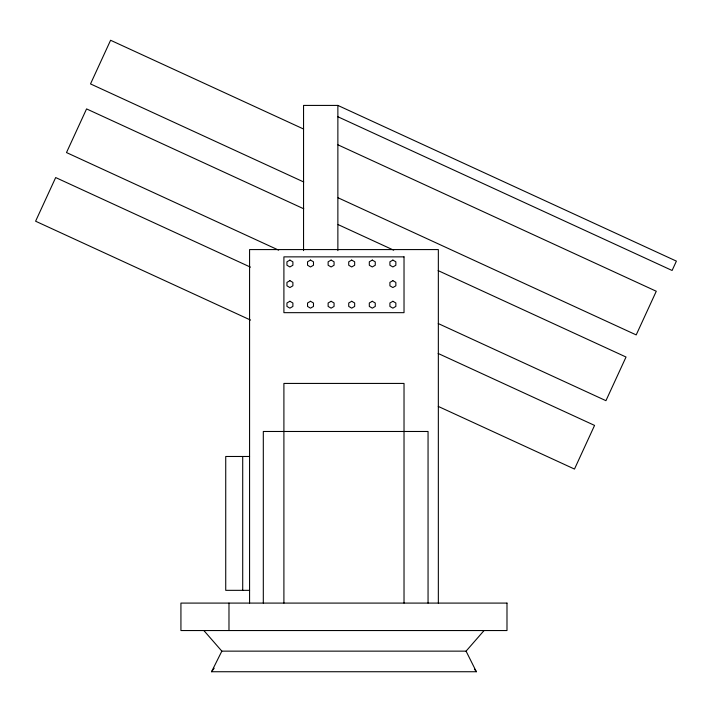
<?xml version="1.0" encoding="UTF-8"?>
<svg xmlns="http://www.w3.org/2000/svg" width="712" height="712" viewBox="0 0 712 712"><rect width="100%" height="100%" fill="white"/><g stroke="black" fill="none" stroke-linecap="round" stroke-linejoin="round"><path stroke-width="1.07" d="M466.075 651.142L476.373 671.736L211.553 671.736L221.85 651.142L466.075 651.142L484.053 630.547M211.553 671.736L214.179 668.23M337.613 116.635L672.101 270.48L676.4 261.126L337.871 105.421L303.552 105.421L303.552 250.624M249.574 456.481L225.731 456.481L225.731 590.337L249.574 590.337M303.606 129.041L110.591 40.264L90.513 83.918L303.739 181.987M337.96 144.839L656.277 291.252L636.199 334.907L338.093 197.794M303.766 208.803L86.57 108.909L66.492 152.564L278.632 250.135M338.111 224.6L393.674 250.161M438.12 270.605L626.026 357.024L605.939 400.678L438.245 323.551M250.446 267.133L55.678 177.555L35.6 221.21L250.553 320.071M438.147 353.464L594.564 425.411L574.486 469.066L438.254 406.41M203.872 630.547L221.85 651.142M474.406 669.111L476.373 671.736M438.343 603.091L438.343 249.574L249.574 249.574L249.574 603.091M428.054 603.091L428.054 431.481L263.307 431.481L263.307 603.091M404.024 603.091L404.024 383.43L283.901 383.43L283.901 603.091M337.871 105.421L337.871 250.624M242.712 456.481L242.712 590.337M228.979 603.091L228.979 630.547M289.918 260.094L286.945 261.811L286.945 265.247L289.918 266.955L292.89 265.247L292.89 261.811L289.918 260.094M310.512 260.094L307.54 261.811L307.54 265.247L310.512 266.955L313.485 265.247L313.485 261.811L310.512 260.094M289.918 280.688L286.945 282.406L286.945 285.832L289.918 287.55L292.89 285.832L292.89 282.406L289.918 280.688M331.098 260.094L328.125 261.811L328.125 265.247L331.098 266.955L334.07 265.247L334.07 261.811L331.098 260.094M351.692 260.094L348.72 261.811L348.72 265.247L351.692 266.955L354.665 265.247L354.665 261.811L351.692 260.094M289.918 301.283L286.945 303L286.945 306.427L289.918 308.145L292.89 306.427L292.89 303L289.918 301.283M372.287 260.094L369.314 261.811L369.314 265.247L372.287 266.955L375.26 265.247L375.26 261.811L372.287 260.094M310.512 301.283L307.54 303L307.54 306.427L310.512 308.145L313.485 306.427L313.485 303L310.512 301.283M392.882 260.094L389.909 261.811L389.909 265.247L392.882 266.955L395.854 265.247L395.854 261.811L392.882 260.094M331.098 301.283L328.125 303L328.125 306.427L331.098 308.145L334.07 306.427L334.07 303L331.098 301.283M351.692 301.283L348.72 303L348.72 306.427L351.692 308.145L354.665 306.427L354.665 303L351.692 301.283M392.882 280.688L389.909 282.406L389.909 285.832L392.882 287.55L395.854 285.832L395.854 282.406L392.882 280.688M372.287 301.283L369.314 303L369.314 306.427L372.287 308.145L375.26 306.427L375.26 303L372.287 301.283M392.882 301.283L389.909 303L389.909 306.427L392.882 308.145L395.854 306.427L395.854 303L392.882 301.283M404.024 256.863L283.901 256.863L283.901 312.666L404.024 312.666L404.024 256.863M506.988 603.091L180.928 603.091L180.928 630.547L506.988 630.547L506.988 603.091"/></g></svg>
